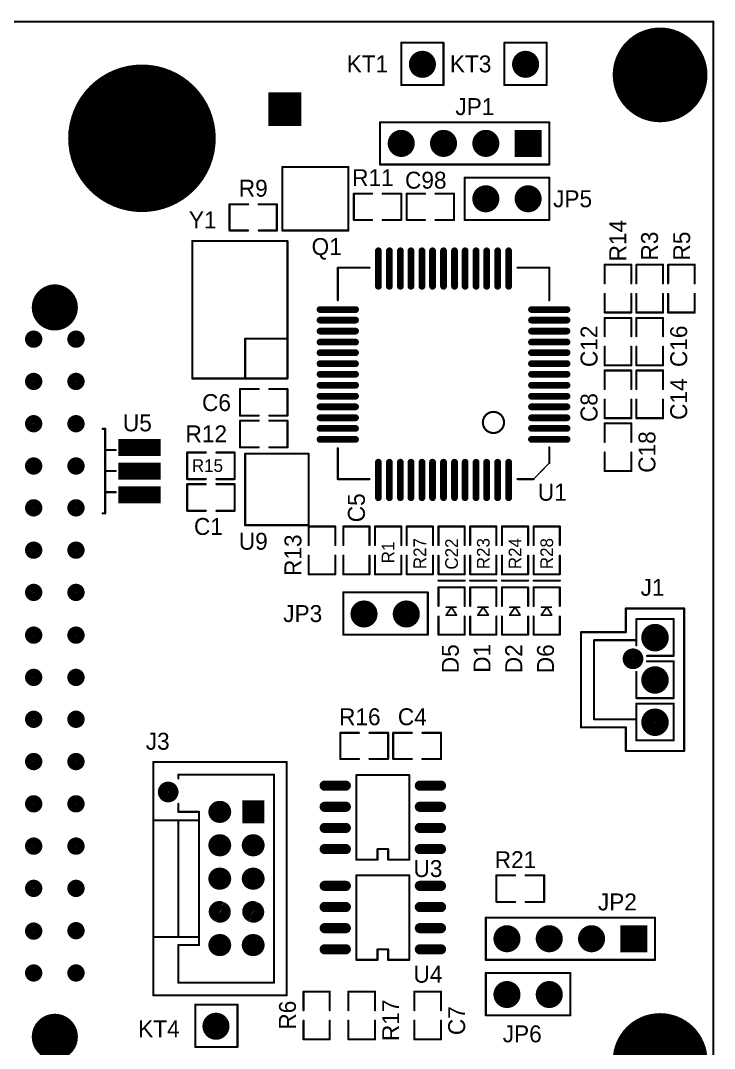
# Model space of a CAD drawing. Extents: x 3.3 to 12.8, y -4.6 to 5.5.
# Drawn here: x 11.125 to 12.765, y 3.085 to 5.516 of the extents above; entities that cross this region are included whole.
import ezdxf

# ---------------------------------------------------------------- set-up
doc = ezdxf.new("R2010")
doc.units = 0
doc.header["$MEASUREMENT"] = 0
for name, color, linetype in [('1', 5, 'CONTINUOUS'), ('12', 1, 'CONTINUOUS'), ('5', 7, 'CONTINUOUS')]:
    doc.layers.add(name, color=color, linetype=linetype)

msp = doc.modelspace()

# ---------------------------------------------------------------- linework, layer by layer
at = {"layer": '1', "const_width": 0.003}
for points in [[(12.024, 5.363), (12.024, 5.463, -1), (12.026, 5.463), (12.026, 5.363, -1), (12.024, 5.363)], [(12.125, 5.462), (12.025, 5.462, -1), (12.025, 5.464), (12.125, 5.464, -1), (12.125, 5.462)], [(12.124, 5.363), (12.124, 5.463, -1), (12.126, 5.463), (12.126, 5.363, -1), (12.124, 5.363)], [(12.268, 5.363), (12.268, 5.463, -1), (12.27, 5.463), (12.27, 5.363, -1), (12.268, 5.363)], [(12.369, 5.462), (12.269, 5.462, -1), (12.269, 5.464), (12.369, 5.464, -1), (12.369, 5.462)], [(12.368, 5.363), (12.368, 5.463, -1), (12.37, 5.463), (12.37, 5.363, -1), (12.368, 5.363)], [(12.125, 5.362), (12.025, 5.362, -1), (12.025, 5.364), (12.125, 5.364, -1), (12.125, 5.362)], [(12.369, 5.362), (12.269, 5.362, -1), (12.269, 5.364), (12.369, 5.364, -1), (12.369, 5.362)], [(11.976, 5.275), (11.976, 5.175, -1), (11.974, 5.175), (11.974, 5.275, -1), (11.976, 5.275)], [(12.375, 5.274), (11.975, 5.274, -1), (11.975, 5.276), (12.375, 5.276, -1), (12.375, 5.274)], [(12.376, 5.275), (12.376, 5.175, -1), (12.374, 5.175), (12.374, 5.275, -1), (12.376, 5.275)], [(11.744, 5.17), (11.9, 5.17, -1), (11.9, 5.168), (11.744, 5.168, -1), (11.744, 5.17)], [(11.743, 5.019), (11.743, 5.169, -1), (11.745, 5.169), (11.745, 5.019, -1), (11.743, 5.019)], [(11.899, 5.019), (11.899, 5.169, -1), (11.901, 5.169), (11.901, 5.019, -1), (11.899, 5.019)], [(12.375, 5.174), (11.975, 5.174, -1), (11.975, 5.176), (12.375, 5.176, -1), (12.375, 5.174)], [(12.174, 5.044), (12.174, 5.144, -1), (12.176, 5.144), (12.176, 5.044, -1), (12.174, 5.044)], [(12.175, 5.145), (12.375, 5.145, -1), (12.375, 5.143), (12.175, 5.143, -1), (12.175, 5.145)], [(12.376, 5.144), (12.376, 5.044, -1), (12.374, 5.044), (12.374, 5.144, -1), (12.376, 5.144)], [(11.912, 5.044), (11.912, 5.106, -1), (11.914, 5.106), (11.914, 5.044, -1), (11.912, 5.044)], [(11.956, 5.105), (11.913, 5.105, -1), (11.913, 5.107), (11.956, 5.107, -1), (11.956, 5.105)], [(12.025, 5.105), (11.981, 5.105, -1), (11.981, 5.107), (12.025, 5.107, -1), (12.025, 5.105)], [(12.026, 5.106), (12.026, 5.044, -1), (12.024, 5.044), (12.024, 5.106, -1), (12.026, 5.106)], [(12.037, 5.044), (12.037, 5.106, -1), (12.039, 5.106), (12.039, 5.044, -1), (12.037, 5.044)], [(12.038, 5.107), (12.081, 5.107, -1), (12.081, 5.105), (12.038, 5.105, -1), (12.038, 5.107)], [(12.15, 5.105), (12.106, 5.105, -1), (12.106, 5.107), (12.15, 5.107, -1), (12.15, 5.105)], [(12.149, 5.044), (12.149, 5.106, -1), (12.151, 5.106), (12.151, 5.044, -1), (12.149, 5.044)], [(11.618, 5.019), (11.618, 5.081, -1), (11.62, 5.081), (11.62, 5.019, -1), (11.618, 5.019)], [(11.663, 5.08), (11.619, 5.08, -1), (11.619, 5.082), (11.663, 5.082, -1), (11.663, 5.08)], [(11.731, 5.08), (11.688, 5.08, -1), (11.688, 5.082), (11.731, 5.082, -1), (11.731, 5.08)], [(11.732, 5.081), (11.732, 5.019, -1), (11.73, 5.019), (11.73, 5.081, -1), (11.732, 5.081)], [(11.956, 5.043), (11.913, 5.043, -1), (11.913, 5.045), (11.956, 5.045, -1), (11.956, 5.043)], [(12.025, 5.043), (11.981, 5.043, -1), (11.981, 5.045), (12.025, 5.045, -1), (12.025, 5.043)], [(12.038, 5.045), (12.081, 5.045, -1), (12.081, 5.043), (12.038, 5.043, -1), (12.038, 5.045)], [(12.15, 5.043), (12.106, 5.043, -1), (12.106, 5.045), (12.15, 5.045, -1), (12.15, 5.043)], [(12.375, 5.043), (12.175, 5.043, -1), (12.175, 5.045), (12.375, 5.045, -1), (12.375, 5.043)], [(11.663, 5.018), (11.619, 5.018, -1), (11.619, 5.02), (11.663, 5.02, -1), (11.663, 5.018)], [(11.731, 5.018), (11.688, 5.018, -1), (11.688, 5.02), (11.731, 5.02, -1), (11.731, 5.018)], [(11.744, 5.02), (11.9, 5.02, -1), (11.9, 5.018), (11.744, 5.018, -1), (11.744, 5.02)], [(11.531, 4.995), (11.756, 4.995, -1), (11.756, 4.993), (11.531, 4.993, -1), (11.531, 4.995)], [(11.53, 4.669), (11.53, 4.994, -1), (11.532, 4.994), (11.532, 4.669, -1), (11.53, 4.669)], [(11.755, 4.669), (11.755, 4.994, -1), (11.757, 4.994), (11.757, 4.669, -1), (11.755, 4.669)], [(12.507, 4.938), (12.507, 4.894, -1), (12.505, 4.894), (12.505, 4.938, -1), (12.507, 4.938)], [(12.506, 4.939), (12.569, 4.939, -1), (12.569, 4.937), (12.506, 4.937, -1), (12.506, 4.939)], [(12.57, 4.938), (12.57, 4.894, -1), (12.568, 4.894), (12.568, 4.938, -1), (12.57, 4.938)], [(12.582, 4.938), (12.582, 4.894, -1), (12.58, 4.894), (12.58, 4.938, -1), (12.582, 4.938)], [(12.581, 4.939), (12.644, 4.939, -1), (12.644, 4.937), (12.581, 4.937, -1), (12.581, 4.939)], [(12.645, 4.938), (12.645, 4.894, -1), (12.643, 4.894), (12.643, 4.938, -1), (12.645, 4.938)], [(12.657, 4.938), (12.657, 4.894, -1), (12.655, 4.894), (12.655, 4.938, -1), (12.657, 4.938)], [(12.656, 4.939), (12.719, 4.939, -1), (12.719, 4.937), (12.656, 4.937, -1), (12.656, 4.939)], [(12.72, 4.938), (12.72, 4.894, -1), (12.718, 4.894), (12.718, 4.938, -1), (12.72, 4.938)], [(11.95, 4.93), (11.875, 4.93, -1), (11.875, 4.932), (11.95, 4.932, -1), (11.95, 4.93)], [(11.874, 4.854), (11.874, 4.931, -1), (11.876, 4.931), (11.876, 4.854, -1), (11.874, 4.854)], [(12.3, 4.932), (12.375, 4.932, -1), (12.375, 4.93), (12.3, 4.93, -1), (12.3, 4.932)], [(12.374, 4.854), (12.374, 4.931, -1), (12.376, 4.931), (12.376, 4.854, -1), (12.374, 4.854)], [(12.507, 4.869), (12.507, 4.825, -1), (12.505, 4.825), (12.505, 4.869, -1), (12.507, 4.869)], [(12.57, 4.869), (12.57, 4.825, -1), (12.568, 4.825), (12.568, 4.869, -1), (12.57, 4.869)], [(12.582, 4.869), (12.582, 4.825, -1), (12.58, 4.825), (12.58, 4.869, -1), (12.582, 4.869)], [(12.645, 4.869), (12.645, 4.825, -1), (12.643, 4.825), (12.643, 4.869, -1), (12.645, 4.869)], [(12.657, 4.869), (12.657, 4.825, -1), (12.655, 4.825), (12.655, 4.869, -1), (12.657, 4.869)], [(12.72, 4.869), (12.72, 4.825, -1), (12.718, 4.825), (12.718, 4.869, -1), (12.72, 4.869)], [(12.569, 4.824), (12.506, 4.824, -1), (12.506, 4.826), (12.569, 4.826, -1), (12.569, 4.824)], [(12.505, 4.769), (12.505, 4.812, -1), (12.507, 4.812), (12.507, 4.769, -1), (12.505, 4.769)], [(12.506, 4.813), (12.569, 4.813, -1), (12.569, 4.811), (12.506, 4.811, -1), (12.506, 4.813)], [(12.568, 4.769), (12.568, 4.812, -1), (12.57, 4.812), (12.57, 4.769, -1), (12.568, 4.769)], [(12.644, 4.824), (12.581, 4.824, -1), (12.581, 4.826), (12.644, 4.826, -1), (12.644, 4.824)], [(12.58, 4.769), (12.58, 4.812, -1), (12.582, 4.812), (12.582, 4.769, -1), (12.58, 4.769)], [(12.581, 4.813), (12.644, 4.813, -1), (12.644, 4.811), (12.581, 4.811, -1), (12.581, 4.813)], [(12.643, 4.769), (12.643, 4.812, -1), (12.645, 4.812), (12.645, 4.769, -1), (12.643, 4.769)], [(12.719, 4.824), (12.656, 4.824, -1), (12.656, 4.826), (12.719, 4.826, -1), (12.719, 4.824)], [(11.656, 4.764), (11.756, 4.764, -1), (11.756, 4.762), (11.656, 4.762, -1), (11.656, 4.764)], [(11.657, 4.763), (11.657, 4.669, -1), (11.655, 4.669), (11.655, 4.763, -1), (11.657, 4.763)], [(12.505, 4.7), (12.505, 4.744, -1), (12.507, 4.744), (12.507, 4.7, -1), (12.505, 4.7)], [(12.568, 4.7), (12.568, 4.744, -1), (12.57, 4.744), (12.57, 4.7, -1), (12.568, 4.7)], [(12.58, 4.7), (12.58, 4.744, -1), (12.582, 4.744), (12.582, 4.7, -1), (12.58, 4.7)], [(12.643, 4.7), (12.643, 4.744, -1), (12.645, 4.744), (12.645, 4.7, -1), (12.643, 4.7)], [(12.569, 4.699), (12.506, 4.699, -1), (12.506, 4.701), (12.569, 4.701, -1), (12.569, 4.699)], [(12.644, 4.699), (12.581, 4.699, -1), (12.581, 4.701), (12.644, 4.701, -1), (12.644, 4.699)], [(11.531, 4.67), (11.756, 4.67, -1), (11.756, 4.668), (11.531, 4.668, -1), (11.531, 4.67)], [(12.507, 4.688), (12.507, 4.644, -1), (12.505, 4.644), (12.505, 4.688, -1), (12.507, 4.688)], [(12.506, 4.689), (12.569, 4.689, -1), (12.569, 4.687), (12.506, 4.687, -1), (12.506, 4.689)], [(12.57, 4.688), (12.57, 4.644, -1), (12.568, 4.644), (12.568, 4.688, -1), (12.57, 4.688)], [(12.582, 4.688), (12.582, 4.644, -1), (12.58, 4.644), (12.58, 4.688, -1), (12.582, 4.688)], [(12.581, 4.689), (12.644, 4.689, -1), (12.644, 4.687), (12.581, 4.687, -1), (12.581, 4.689)], [(12.645, 4.688), (12.645, 4.644, -1), (12.643, 4.644), (12.643, 4.688, -1), (12.645, 4.688)], [(11.643, 4.581), (11.643, 4.644, -1), (11.645, 4.644), (11.645, 4.581, -1), (11.643, 4.581)], [(11.688, 4.643), (11.644, 4.643, -1), (11.644, 4.645), (11.688, 4.645, -1), (11.688, 4.643)], [(11.756, 4.643), (11.713, 4.643, -1), (11.713, 4.645), (11.756, 4.645, -1), (11.756, 4.643)], [(11.757, 4.644), (11.757, 4.581, -1), (11.755, 4.581), (11.755, 4.644, -1), (11.757, 4.644)], [(12.507, 4.619), (12.507, 4.575, -1), (12.505, 4.575), (12.505, 4.619, -1), (12.507, 4.619)], [(12.57, 4.619), (12.57, 4.575, -1), (12.568, 4.575), (12.568, 4.619, -1), (12.57, 4.619)], [(12.582, 4.619), (12.582, 4.575, -1), (12.58, 4.575), (12.58, 4.619, -1), (12.582, 4.619)], [(12.645, 4.619), (12.645, 4.575, -1), (12.643, 4.575), (12.643, 4.619, -1), (12.645, 4.619)], [(11.688, 4.58), (11.644, 4.58, -1), (11.644, 4.582), (11.688, 4.582, -1), (11.688, 4.58)], [(11.644, 4.57), (11.688, 4.57, -1), (11.688, 4.568), (11.644, 4.568, -1), (11.644, 4.57)], [(11.643, 4.506), (11.643, 4.569, -1), (11.645, 4.569), (11.645, 4.506, -1), (11.643, 4.506)], [(11.756, 4.58), (11.713, 4.58, -1), (11.713, 4.582), (11.756, 4.582, -1), (11.756, 4.58)], [(11.713, 4.57), (11.756, 4.57, -1), (11.756, 4.568), (11.713, 4.568, -1), (11.713, 4.57)], [(11.757, 4.569), (11.757, 4.506, -1), (11.755, 4.506), (11.755, 4.569, -1), (11.757, 4.569)], [(12.243, 4.589, 0.414214), (12.219, 4.565, -1), (12.217, 4.565, -0.414214), (12.243, 4.591, -1), (12.243, 4.589)], [(12.267, 4.565, 0.414214), (12.243, 4.589, -1), (12.243, 4.591, -0.414214), (12.269, 4.565, -1), (12.267, 4.565)], [(12.569, 4.574), (12.506, 4.574, -1), (12.506, 4.576), (12.569, 4.576, -1), (12.569, 4.574)], [(12.644, 4.574), (12.581, 4.574, -1), (12.581, 4.576), (12.644, 4.576, -1), (12.644, 4.574)], [(11.325, 4.549), (11.319, 4.549, -1), (11.319, 4.551), (11.325, 4.551, -1), (11.325, 4.549)], [(11.326, 4.55), (11.326, 4.35, -1), (11.324, 4.35), (11.324, 4.55, -1), (11.326, 4.55)], [(12.219, 4.565, 0.414214), (12.243, 4.541, -1), (12.243, 4.539, -0.414214), (12.217, 4.565, -1), (12.219, 4.565)], [(12.243, 4.541, 0.414214), (12.267, 4.565, -1), (12.269, 4.565, -0.414214), (12.243, 4.539, -1), (12.243, 4.541)], [(12.507, 4.563), (12.507, 4.519, -1), (12.505, 4.519), (12.505, 4.563, -1), (12.507, 4.563)], [(12.506, 4.564), (12.569, 4.564, -1), (12.569, 4.562), (12.506, 4.562, -1), (12.506, 4.564)], [(12.57, 4.563), (12.57, 4.519, -1), (12.568, 4.519), (12.568, 4.563, -1), (12.57, 4.563)], [(11.35, 4.499), (11.325, 4.499, -1), (11.325, 4.501), (11.35, 4.501, -1), (11.35, 4.499)], [(11.644, 4.507), (11.688, 4.507, -1), (11.688, 4.505), (11.644, 4.505, -1), (11.644, 4.507)], [(11.713, 4.507), (11.756, 4.507, -1), (11.756, 4.505), (11.713, 4.505, -1), (11.713, 4.507)], [(11.876, 4.504), (11.876, 4.431, -1), (11.874, 4.431), (11.874, 4.504, -1), (11.876, 4.504)], [(12.376, 4.506), (12.376, 4.469, -1), (12.374, 4.469), (12.374, 4.506, -1), (12.376, 4.506)], [(11.518, 4.431), (11.518, 4.494, -1), (11.52, 4.494), (11.52, 4.431, -1), (11.518, 4.431)], [(11.563, 4.493), (11.519, 4.493, -1), (11.519, 4.495), (11.563, 4.495, -1), (11.563, 4.493)], [(11.631, 4.493), (11.588, 4.493, -1), (11.588, 4.495), (11.631, 4.495, -1), (11.631, 4.493)], [(11.632, 4.494), (11.632, 4.431, -1), (11.63, 4.431), (11.63, 4.494, -1), (11.632, 4.494)], [(11.656, 4.492), (11.806, 4.492, -1), (11.806, 4.49), (11.656, 4.49, -1), (11.656, 4.492)], [(11.657, 4.491), (11.657, 4.322, -1), (11.655, 4.322), (11.655, 4.491, -1), (11.657, 4.491)], [(11.807, 4.491), (11.807, 4.322, -1), (11.805, 4.322), (11.805, 4.491, -1), (11.807, 4.491)], [(12.507, 4.494), (12.507, 4.45, -1), (12.505, 4.45), (12.505, 4.494, -1), (12.507, 4.494)], [(12.57, 4.494), (12.57, 4.45, -1), (12.568, 4.45), (12.568, 4.494, -1), (12.57, 4.494)], [(11.35, 4.449), (11.325, 4.449, -1), (11.325, 4.451), (11.35, 4.451, -1), (11.35, 4.449)], [(12.375, 4.469), (12.338, 4.431, -1), (12.338, 4.431), (12.375, 4.469, -1), (12.375, 4.469)], [(12.569, 4.449), (12.506, 4.449, -1), (12.506, 4.451), (12.569, 4.451, -1), (12.569, 4.449)], [(11.563, 4.43), (11.519, 4.43, -1), (11.519, 4.432), (11.563, 4.432, -1), (11.563, 4.43)], [(11.631, 4.43), (11.588, 4.43, -1), (11.588, 4.432), (11.631, 4.432, -1), (11.631, 4.43)], [(11.95, 4.43), (11.875, 4.43, -1), (11.875, 4.432), (11.95, 4.432, -1), (11.95, 4.43)], [(12.3, 4.432), (12.338, 4.432, -1), (12.338, 4.43), (12.3, 4.43, -1), (12.3, 4.432)], [(11.35, 4.399), (11.325, 4.399, -1), (11.325, 4.401), (11.35, 4.401, -1), (11.35, 4.399)], [(11.519, 4.42), (11.563, 4.42, -1), (11.563, 4.418), (11.519, 4.418, -1), (11.519, 4.42)], [(11.518, 4.356), (11.518, 4.419, -1), (11.52, 4.419), (11.52, 4.356, -1), (11.518, 4.356)], [(11.588, 4.42), (11.631, 4.42, -1), (11.631, 4.418), (11.588, 4.418, -1), (11.588, 4.42)], [(11.632, 4.419), (11.632, 4.356, -1), (11.63, 4.356), (11.63, 4.419, -1), (11.632, 4.419)], [(11.325, 4.349), (11.319, 4.349, -1), (11.319, 4.351), (11.325, 4.351, -1), (11.325, 4.349)], [(11.519, 4.357), (11.563, 4.357, -1), (11.563, 4.355), (11.519, 4.355, -1), (11.519, 4.357)], [(11.588, 4.357), (11.631, 4.357, -1), (11.631, 4.355), (11.588, 4.355, -1), (11.588, 4.357)], [(11.656, 4.323), (11.806, 4.323, -1), (11.806, 4.321), (11.656, 4.321, -1), (11.656, 4.323)], [(11.805, 4.275), (11.805, 4.319, -1), (11.807, 4.319), (11.807, 4.275, -1), (11.805, 4.275)], [(11.806, 4.32), (11.869, 4.32, -1), (11.869, 4.318), (11.806, 4.318, -1), (11.806, 4.32)], [(11.868, 4.275), (11.868, 4.319, -1), (11.87, 4.319), (11.87, 4.275, -1), (11.868, 4.275)], [(11.887, 4.275), (11.887, 4.319, -1), (11.889, 4.319), (11.889, 4.275, -1), (11.887, 4.275)], [(11.888, 4.32), (11.95, 4.32, -1), (11.95, 4.318), (11.888, 4.318, -1), (11.888, 4.32)], [(11.949, 4.275), (11.949, 4.319, -1), (11.951, 4.319), (11.951, 4.275, -1), (11.949, 4.275)], [(11.964, 4.319), (11.964, 4.275, -1), (11.962, 4.275), (11.962, 4.319, -1), (11.964, 4.319)], [(11.963, 4.32), (12.025, 4.32, -1), (12.025, 4.318), (11.963, 4.318, -1), (11.963, 4.32)], [(12.026, 4.319), (12.026, 4.275, -1), (12.024, 4.275), (12.024, 4.319, -1), (12.026, 4.319)], [(12.039, 4.319), (12.039, 4.275, -1), (12.037, 4.275), (12.037, 4.319, -1), (12.039, 4.319)], [(12.038, 4.32), (12.1, 4.32, -1), (12.1, 4.318), (12.038, 4.318, -1), (12.038, 4.32)], [(12.101, 4.319), (12.101, 4.275, -1), (12.099, 4.275), (12.099, 4.319, -1), (12.101, 4.319)], [(12.112, 4.275), (12.112, 4.319, -1), (12.114, 4.319), (12.114, 4.275, -1), (12.112, 4.275)], [(12.113, 4.32), (12.175, 4.32, -1), (12.175, 4.318), (12.113, 4.318, -1), (12.113, 4.32)], [(12.174, 4.275), (12.174, 4.319, -1), (12.176, 4.319), (12.176, 4.275, -1), (12.174, 4.275)], [(12.189, 4.319), (12.189, 4.275, -1), (12.187, 4.275), (12.187, 4.319, -1), (12.189, 4.319)], [(12.188, 4.32), (12.25, 4.32, -1), (12.25, 4.318), (12.188, 4.318, -1), (12.188, 4.32)], [(12.251, 4.319), (12.251, 4.275, -1), (12.249, 4.275), (12.249, 4.319, -1), (12.251, 4.319)], [(12.264, 4.319), (12.264, 4.275, -1), (12.262, 4.275), (12.262, 4.319, -1), (12.264, 4.319)], [(12.263, 4.32), (12.325, 4.32, -1), (12.325, 4.318), (12.263, 4.318, -1), (12.263, 4.32)], [(12.326, 4.319), (12.326, 4.275, -1), (12.324, 4.275), (12.324, 4.319, -1), (12.326, 4.319)], [(12.339, 4.319), (12.339, 4.275, -1), (12.337, 4.275), (12.337, 4.319, -1), (12.339, 4.319)], [(12.338, 4.32), (12.4, 4.32, -1), (12.4, 4.318), (12.338, 4.318, -1), (12.338, 4.32)], [(12.401, 4.319), (12.401, 4.275, -1), (12.399, 4.275), (12.399, 4.319, -1), (12.401, 4.319)], [(11.805, 4.206), (11.805, 4.25, -1), (11.807, 4.25), (11.807, 4.206, -1), (11.805, 4.206)], [(11.868, 4.206), (11.868, 4.25, -1), (11.87, 4.25), (11.87, 4.206, -1), (11.868, 4.206)], [(11.887, 4.206), (11.887, 4.25, -1), (11.889, 4.25), (11.889, 4.206, -1), (11.887, 4.206)], [(11.949, 4.206), (11.949, 4.25, -1), (11.951, 4.25), (11.951, 4.206, -1), (11.949, 4.206)], [(11.964, 4.25), (11.964, 4.206, -1), (11.962, 4.206), (11.962, 4.25, -1), (11.964, 4.25)], [(12.026, 4.25), (12.026, 4.206, -1), (12.024, 4.206), (12.024, 4.25, -1), (12.026, 4.25)], [(12.039, 4.25), (12.039, 4.206, -1), (12.037, 4.206), (12.037, 4.25, -1), (12.039, 4.25)], [(12.101, 4.25), (12.101, 4.206, -1), (12.099, 4.206), (12.099, 4.25, -1), (12.101, 4.25)], [(12.112, 4.206), (12.112, 4.25, -1), (12.114, 4.25), (12.114, 4.206, -1), (12.112, 4.206)], [(12.174, 4.206), (12.174, 4.25, -1), (12.176, 4.25), (12.176, 4.206, -1), (12.174, 4.206)], [(12.189, 4.25), (12.189, 4.206, -1), (12.187, 4.206), (12.187, 4.25, -1), (12.189, 4.25)], [(12.251, 4.25), (12.251, 4.206, -1), (12.249, 4.206), (12.249, 4.25, -1), (12.251, 4.25)], [(12.264, 4.25), (12.264, 4.206, -1), (12.262, 4.206), (12.262, 4.25, -1), (12.264, 4.25)], [(12.326, 4.25), (12.326, 4.206, -1), (12.324, 4.206), (12.324, 4.25, -1), (12.326, 4.25)], [(12.339, 4.25), (12.339, 4.206, -1), (12.337, 4.206), (12.337, 4.25, -1), (12.339, 4.25)], [(12.401, 4.25), (12.401, 4.206, -1), (12.399, 4.206), (12.399, 4.25, -1), (12.401, 4.25)], [(11.869, 4.205), (11.806, 4.205, -1), (11.806, 4.207), (11.869, 4.207, -1), (11.869, 4.205)], [(11.95, 4.205), (11.888, 4.205, -1), (11.888, 4.207), (11.95, 4.207, -1), (11.95, 4.205)], [(12.025, 4.205), (11.963, 4.205, -1), (11.963, 4.207), (12.025, 4.207, -1), (12.025, 4.205)], [(12.1, 4.205), (12.038, 4.205, -1), (12.038, 4.207), (12.1, 4.207, -1), (12.1, 4.205)], [(12.175, 4.205), (12.113, 4.205, -1), (12.113, 4.207), (12.175, 4.207, -1), (12.175, 4.205)], [(12.25, 4.205), (12.188, 4.205, -1), (12.188, 4.207), (12.25, 4.207, -1), (12.25, 4.205)], [(12.325, 4.205), (12.263, 4.205, -1), (12.263, 4.207), (12.325, 4.207, -1), (12.325, 4.205)], [(12.4, 4.205), (12.338, 4.205, -1), (12.338, 4.207), (12.4, 4.207, -1), (12.4, 4.205)], [(12.113, 4.192), (12.175, 4.192, -1), (12.175, 4.19), (12.113, 4.19, -1), (12.113, 4.192)], [(12.188, 4.192), (12.25, 4.192, -1), (12.25, 4.19), (12.188, 4.19, -1), (12.188, 4.192)], [(12.263, 4.192), (12.325, 4.192, -1), (12.325, 4.19), (12.263, 4.19, -1), (12.263, 4.192)], [(12.338, 4.192), (12.4, 4.192, -1), (12.4, 4.19), (12.338, 4.19, -1), (12.338, 4.192)], [(11.887, 4.063), (11.887, 4.163, -1), (11.889, 4.163), (11.889, 4.063, -1), (11.887, 4.063)], [(11.888, 4.164), (12.088, 4.164, -1), (12.088, 4.162), (11.888, 4.162, -1), (11.888, 4.164)], [(12.089, 4.163), (12.089, 4.063, -1), (12.087, 4.063), (12.087, 4.163, -1), (12.089, 4.163)], [(12.113, 4.176), (12.175, 4.176, -1), (12.175, 4.174), (12.113, 4.174, -1), (12.113, 4.176)], [(12.114, 4.175), (12.114, 4.131, -1), (12.112, 4.131), (12.112, 4.175, -1), (12.114, 4.175)], [(12.176, 4.175), (12.176, 4.131, -1), (12.174, 4.131), (12.174, 4.175, -1), (12.176, 4.175)], [(12.188, 4.176), (12.25, 4.176, -1), (12.25, 4.174), (12.188, 4.174, -1), (12.188, 4.176)], [(12.189, 4.175), (12.189, 4.131, -1), (12.187, 4.131), (12.187, 4.175, -1), (12.189, 4.175)], [(12.251, 4.175), (12.251, 4.131, -1), (12.249, 4.131), (12.249, 4.175, -1), (12.251, 4.175)], [(12.263, 4.176), (12.325, 4.176, -1), (12.325, 4.174), (12.263, 4.174, -1), (12.263, 4.176)], [(12.264, 4.175), (12.264, 4.131, -1), (12.262, 4.131), (12.262, 4.175, -1), (12.264, 4.175)], [(12.326, 4.175), (12.326, 4.131, -1), (12.324, 4.131), (12.324, 4.175, -1), (12.326, 4.175)], [(12.338, 4.176), (12.4, 4.176, -1), (12.4, 4.174), (12.338, 4.174, -1), (12.338, 4.176)], [(12.339, 4.175), (12.339, 4.131, -1), (12.337, 4.131), (12.337, 4.175, -1), (12.339, 4.175)], [(12.401, 4.175), (12.401, 4.131, -1), (12.399, 4.131), (12.399, 4.175, -1), (12.401, 4.175)], [(12.114, 4.106), (12.114, 4.063, -1), (12.112, 4.063), (12.112, 4.106, -1), (12.114, 4.106)], [(12.176, 4.106), (12.176, 4.063, -1), (12.174, 4.063), (12.174, 4.106, -1), (12.176, 4.106)], [(12.189, 4.106), (12.189, 4.063, -1), (12.187, 4.063), (12.187, 4.106, -1), (12.189, 4.106)], [(12.251, 4.106), (12.251, 4.063, -1), (12.249, 4.063), (12.249, 4.106, -1), (12.251, 4.106)], [(12.264, 4.106), (12.264, 4.063, -1), (12.262, 4.063), (12.262, 4.106, -1), (12.264, 4.106)], [(12.326, 4.106), (12.326, 4.063, -1), (12.324, 4.063), (12.324, 4.106, -1), (12.326, 4.106)], [(12.339, 4.106), (12.339, 4.063, -1), (12.337, 4.063), (12.337, 4.106, -1), (12.339, 4.106)], [(12.401, 4.106), (12.401, 4.063, -1), (12.399, 4.063), (12.399, 4.106, -1), (12.401, 4.106)], [(12.555, 4.069), (12.555, 4.125, -1), (12.557, 4.125), (12.557, 4.069, -1), (12.555, 4.069)], [(12.694, 4.124), (12.556, 4.124, -1), (12.556, 4.126), (12.694, 4.126, -1), (12.694, 4.124)], [(12.695, 4.125), (12.695, 3.788, -1), (12.693, 3.788), (12.693, 4.125, -1), (12.695, 4.125)], [(12.669, 4.099), (12.581, 4.099, -1), (12.581, 4.101), (12.669, 4.101, -1), (12.669, 4.099)], [(12.58, 4.038), (12.58, 4.1, -1), (12.582, 4.1), (12.582, 4.038, -1), (12.58, 4.038)], [(12.67, 4.1), (12.67, 4.013, -1), (12.668, 4.013), (12.668, 4.1, -1), (12.67, 4.1)], [(12.088, 4.062), (11.888, 4.062, -1), (11.888, 4.064), (12.088, 4.064, -1), (12.088, 4.062)], [(12.113, 4.064), (12.175, 4.064, -1), (12.175, 4.062), (12.113, 4.062, -1), (12.113, 4.064)], [(12.188, 4.064), (12.25, 4.064, -1), (12.25, 4.062), (12.188, 4.062, -1), (12.188, 4.064)], [(12.263, 4.064), (12.325, 4.064, -1), (12.325, 4.062), (12.263, 4.062, -1), (12.263, 4.064)], [(12.338, 4.064), (12.4, 4.064, -1), (12.4, 4.062), (12.338, 4.062, -1), (12.338, 4.064)], [(12.449, 3.844), (12.449, 4.069, -1), (12.451, 4.069), (12.451, 3.844, -1), (12.449, 3.844)], [(12.45, 4.07), (12.556, 4.07, -1), (12.556, 4.068), (12.45, 4.068, -1), (12.45, 4.07)], [(12.48, 3.863), (12.48, 4.05, -1), (12.482, 4.05), (12.482, 3.863, -1), (12.48, 3.863)], [(12.581, 4.049), (12.481, 4.049, -1), (12.481, 4.051), (12.581, 4.051, -1), (12.581, 4.049)], [(12.606, 4.014), (12.669, 4.014, -1), (12.669, 4.012), (12.606, 4.012, -1), (12.606, 4.014)], [(12.606, 4.001), (12.669, 4.001, -1), (12.669, 3.999), (12.606, 3.999, -1), (12.606, 4.001)], [(12.668, 3.913), (12.668, 4, -1), (12.67, 4), (12.67, 3.913, -1), (12.668, 3.913)], [(12.582, 3.975), (12.582, 3.913, -1), (12.58, 3.913), (12.58, 3.975, -1), (12.582, 3.975)], [(12.669, 3.912), (12.581, 3.912, -1), (12.581, 3.914), (12.669, 3.914, -1), (12.669, 3.912)], [(12.669, 3.899), (12.581, 3.899, -1), (12.581, 3.901), (12.669, 3.901, -1), (12.669, 3.899)], [(12.58, 3.863), (12.58, 3.9, -1), (12.582, 3.9), (12.582, 3.863, -1), (12.58, 3.863)], [(12.668, 3.813), (12.668, 3.9, -1), (12.67, 3.9), (12.67, 3.813, -1), (12.668, 3.813)], [(12.581, 3.862), (12.481, 3.862, -1), (12.481, 3.864), (12.581, 3.864, -1), (12.581, 3.862)], [(12.58, 3.813), (12.58, 3.863, -1), (12.582, 3.863), (12.582, 3.813, -1), (12.58, 3.813)], [(12.556, 3.843), (12.45, 3.843, -1), (12.45, 3.845), (12.556, 3.845, -1), (12.556, 3.843)], [(12.555, 3.788), (12.555, 3.844, -1), (12.557, 3.844), (12.557, 3.788, -1), (12.555, 3.788)], [(11.881, 3.832), (11.925, 3.832, -1), (11.925, 3.83), (11.881, 3.83, -1), (11.881, 3.832)], [(11.88, 3.769), (11.88, 3.831, -1), (11.882, 3.831), (11.882, 3.769, -1), (11.88, 3.769)], [(11.95, 3.832), (11.994, 3.832, -1), (11.994, 3.83), (11.95, 3.83, -1), (11.95, 3.832)], [(11.995, 3.831), (11.995, 3.769, -1), (11.993, 3.769), (11.993, 3.831, -1), (11.995, 3.831)], [(12.005, 3.769), (12.005, 3.831, -1), (12.007, 3.831), (12.007, 3.769, -1), (12.005, 3.769)], [(12.05, 3.83), (12.006, 3.83, -1), (12.006, 3.832), (12.05, 3.832, -1), (12.05, 3.83)], [(12.119, 3.83), (12.075, 3.83, -1), (12.075, 3.832), (12.119, 3.832, -1), (12.119, 3.83)], [(12.12, 3.831), (12.12, 3.769, -1), (12.118, 3.769), (12.118, 3.831, -1), (12.12, 3.831)], [(12.669, 3.812), (12.581, 3.812, -1), (12.581, 3.814), (12.669, 3.814, -1), (12.669, 3.812)], [(11.881, 3.77), (11.925, 3.77, -1), (11.925, 3.768), (11.881, 3.768, -1), (11.881, 3.77)], [(11.95, 3.77), (11.994, 3.77, -1), (11.994, 3.768), (11.95, 3.768, -1), (11.95, 3.77)], [(12.05, 3.768), (12.006, 3.768, -1), (12.006, 3.77), (12.05, 3.77, -1), (12.05, 3.768)], [(12.119, 3.768), (12.075, 3.768, -1), (12.075, 3.77), (12.119, 3.77, -1), (12.119, 3.768)], [(12.694, 3.787), (12.556, 3.787, -1), (12.556, 3.789), (12.694, 3.789, -1), (12.694, 3.787)], [(11.438, 3.21), (11.438, 3.762, -1), (11.44, 3.762), (11.44, 3.21, -1), (11.438, 3.21)], [(11.754, 3.761), (11.439, 3.761, -1), (11.439, 3.763), (11.754, 3.763, -1), (11.754, 3.761)], [(11.753, 3.21), (11.753, 3.762, -1), (11.755, 3.762), (11.755, 3.21, -1), (11.753, 3.21)], [(11.724, 3.731), (11.498, 3.731, -1), (11.498, 3.733), (11.724, 3.733, -1), (11.724, 3.731)], [(11.499, 3.732), (11.499, 3.723, -1), (11.497, 3.723), (11.497, 3.732, -1), (11.499, 3.732)], [(11.725, 3.732), (11.725, 3.24, -1), (11.723, 3.24), (11.723, 3.732, -1), (11.725, 3.732)], [(12.044, 3.73), (11.919, 3.73, -1), (11.919, 3.732), (12.044, 3.732, -1), (12.044, 3.73)], [(11.92, 3.731), (11.92, 3.531, -1), (11.918, 3.531), (11.918, 3.731, -1), (11.92, 3.731)], [(12.043, 3.531), (12.043, 3.731, -1), (12.045, 3.731), (12.045, 3.531, -1), (12.043, 3.531)], [(11.44, 3.663), (11.44, 3.309, -1), (11.438, 3.309), (11.438, 3.663, -1), (11.44, 3.663)], [(11.499, 3.663), (11.499, 3.644, -1), (11.497, 3.644), (11.497, 3.663, -1), (11.499, 3.663)], [(11.547, 3.643), (11.498, 3.643, -1), (11.498, 3.645), (11.547, 3.645, -1), (11.547, 3.643)], [(11.546, 3.329), (11.546, 3.644, -1), (11.548, 3.644), (11.548, 3.329, -1), (11.546, 3.329)], [(11.547, 3.623), (11.439, 3.623, -1), (11.439, 3.625), (11.547, 3.625, -1), (11.547, 3.623)], [(11.497, 3.348), (11.497, 3.624, -1), (11.499, 3.624), (11.499, 3.348, -1), (11.497, 3.348)], [(11.968, 3.531), (11.968, 3.556, -1), (11.97, 3.556), (11.97, 3.531, -1), (11.968, 3.531)], [(11.969, 3.557), (11.994, 3.557, -1), (11.994, 3.555), (11.969, 3.555, -1), (11.969, 3.557)], [(11.995, 3.556), (11.995, 3.531, -1), (11.993, 3.531), (11.993, 3.556, -1), (11.995, 3.556)], [(11.919, 3.532), (11.969, 3.532, -1), (11.969, 3.53), (11.919, 3.53, -1), (11.919, 3.532)], [(11.994, 3.532), (12.044, 3.532, -1), (12.044, 3.53), (11.994, 3.53, -1), (11.994, 3.532)], [(12.044, 3.493), (11.919, 3.493, -1), (11.919, 3.495), (12.044, 3.495, -1), (12.044, 3.493)], [(11.92, 3.494), (11.92, 3.294, -1), (11.918, 3.294), (11.918, 3.494, -1), (11.92, 3.494)], [(12.043, 3.294), (12.043, 3.494, -1), (12.045, 3.494), (12.045, 3.294, -1), (12.043, 3.294)], [(12.25, 3.495), (12.294, 3.495, -1), (12.294, 3.493), (12.25, 3.493, -1), (12.25, 3.495)], [(12.249, 3.431), (12.249, 3.494, -1), (12.251, 3.494), (12.251, 3.431, -1), (12.249, 3.431)], [(12.319, 3.495), (12.363, 3.495, -1), (12.363, 3.493), (12.319, 3.493, -1), (12.319, 3.495)], [(12.364, 3.494), (12.364, 3.431, -1), (12.362, 3.431), (12.362, 3.494, -1), (12.364, 3.494)], [(12.25, 3.432), (12.294, 3.432, -1), (12.294, 3.43), (12.25, 3.43, -1), (12.25, 3.432)], [(12.319, 3.432), (12.363, 3.432, -1), (12.363, 3.43), (12.319, 3.43, -1), (12.319, 3.432)], [(12.226, 3.394), (12.226, 3.294, -1), (12.224, 3.294), (12.224, 3.394, -1), (12.226, 3.394)], [(12.625, 3.393), (12.225, 3.393, -1), (12.225, 3.395), (12.625, 3.395, -1), (12.625, 3.393)], [(12.626, 3.394), (12.626, 3.294, -1), (12.624, 3.294), (12.624, 3.394, -1), (12.626, 3.394)], [(11.547, 3.347), (11.439, 3.347, -1), (11.439, 3.349), (11.547, 3.349, -1), (11.547, 3.347)], [(11.497, 3.24), (11.497, 3.329, -1), (11.499, 3.329), (11.499, 3.24, -1), (11.497, 3.24)], [(11.547, 3.328), (11.498, 3.328, -1), (11.498, 3.33), (11.547, 3.33, -1), (11.547, 3.328)], [(11.968, 3.294), (11.968, 3.319, -1), (11.97, 3.319), (11.97, 3.294, -1), (11.968, 3.294)], [(11.969, 3.32), (11.994, 3.32, -1), (11.994, 3.318), (11.969, 3.318, -1), (11.969, 3.32)], [(11.995, 3.319), (11.995, 3.294, -1), (11.993, 3.294), (11.993, 3.319, -1), (11.995, 3.319)], [(11.919, 3.295), (11.969, 3.295, -1), (11.969, 3.293), (11.919, 3.293, -1), (11.919, 3.295)], [(11.994, 3.295), (12.044, 3.295, -1), (12.044, 3.293), (11.994, 3.293, -1), (11.994, 3.295)], [(12.625, 3.293), (12.225, 3.293, -1), (12.225, 3.295), (12.625, 3.295, -1), (12.625, 3.293)], [(12.224, 3.163), (12.224, 3.263, -1), (12.226, 3.263), (12.226, 3.163, -1), (12.224, 3.163)], [(12.225, 3.264), (12.425, 3.264, -1), (12.425, 3.262), (12.225, 3.262, -1), (12.225, 3.264)], [(12.426, 3.263), (12.426, 3.163, -1), (12.424, 3.163), (12.424, 3.263, -1), (12.426, 3.263)], [(11.724, 3.239), (11.498, 3.239, -1), (11.498, 3.241), (11.724, 3.241, -1), (11.724, 3.239)], [(11.754, 3.209), (11.439, 3.209, -1), (11.439, 3.211), (11.754, 3.211, -1), (11.754, 3.209)], [(11.795, 3.219), (11.795, 3.175, -1), (11.793, 3.175), (11.793, 3.219, -1), (11.795, 3.219)], [(11.794, 3.22), (11.856, 3.22, -1), (11.856, 3.218), (11.794, 3.218, -1), (11.794, 3.22)], [(11.857, 3.219), (11.857, 3.175, -1), (11.855, 3.175), (11.855, 3.219, -1), (11.857, 3.219)], [(11.901, 3.219), (11.901, 3.175, -1), (11.899, 3.175), (11.899, 3.219, -1), (11.901, 3.219)], [(11.9, 3.22), (11.963, 3.22, -1), (11.963, 3.218), (11.9, 3.218, -1), (11.9, 3.22)], [(11.964, 3.219), (11.964, 3.175, -1), (11.962, 3.175), (11.962, 3.219, -1), (11.964, 3.219)], [(12.055, 3.175), (12.055, 3.219, -1), (12.057, 3.219), (12.057, 3.175, -1), (12.055, 3.175)], [(12.056, 3.22), (12.119, 3.22, -1), (12.119, 3.218), (12.056, 3.218, -1), (12.056, 3.22)], [(12.118, 3.175), (12.118, 3.219, -1), (12.12, 3.219), (12.12, 3.175, -1), (12.118, 3.175)], [(11.537, 3.088), (11.537, 3.188, -1), (11.539, 3.188), (11.539, 3.088, -1), (11.537, 3.088)], [(11.638, 3.187), (11.538, 3.187, -1), (11.538, 3.189), (11.638, 3.189, -1), (11.638, 3.187)], [(11.637, 3.088), (11.637, 3.188, -1), (11.639, 3.188), (11.639, 3.088, -1), (11.637, 3.088)], [(12.425, 3.162), (12.225, 3.162, -1), (12.225, 3.164), (12.425, 3.164, -1), (12.425, 3.162)], [(11.795, 3.15), (11.795, 3.106, -1), (11.793, 3.106), (11.793, 3.15, -1), (11.795, 3.15)], [(11.857, 3.15), (11.857, 3.106, -1), (11.855, 3.106), (11.855, 3.15, -1), (11.857, 3.15)], [(11.901, 3.15), (11.901, 3.106, -1), (11.899, 3.106), (11.899, 3.15, -1), (11.901, 3.15)], [(11.964, 3.15), (11.964, 3.106, -1), (11.962, 3.106), (11.962, 3.15, -1), (11.964, 3.15)], [(12.055, 3.106), (12.055, 3.15, -1), (12.057, 3.15), (12.057, 3.106, -1), (12.055, 3.106)], [(12.118, 3.106), (12.118, 3.15, -1), (12.12, 3.15), (12.12, 3.106, -1), (12.118, 3.106)], [(11.638, 3.087), (11.538, 3.087, -1), (11.538, 3.089), (11.638, 3.089, -1), (11.638, 3.087)], [(11.856, 3.105), (11.794, 3.105, -1), (11.794, 3.107), (11.856, 3.107, -1), (11.856, 3.105)], [(11.963, 3.105), (11.9, 3.105, -1), (11.9, 3.107), (11.963, 3.107, -1), (11.963, 3.105)], [(12.119, 3.105), (12.056, 3.105, -1), (12.056, 3.107), (12.119, 3.107, -1), (12.119, 3.105)]]:
    msp.add_lwpolyline(points, format="xyb", dxfattribs=at)
at = {"layer": '12'}
for points in [[(12.156, 4.128), (12.131, 4.128, -1), (12.131, 4.128), (12.156, 4.128, -1), (12.156, 4.128)], [(12.144, 4.128), (12.131, 4.109, -1), (12.131, 4.109), (12.144, 4.128, -1), (12.144, 4.128)], [(12.131, 4.109), (12.156, 4.109, -1), (12.156, 4.109), (12.131, 4.109, -1), (12.131, 4.109)], [(12.144, 4.128), (12.156, 4.109, -1), (12.156, 4.109), (12.144, 4.128, -1), (12.144, 4.128)], [(12.231, 4.128), (12.206, 4.128, -1), (12.206, 4.128), (12.231, 4.128, -1), (12.231, 4.128)], [(12.219, 4.128), (12.206, 4.109, -1), (12.206, 4.109), (12.219, 4.128, -1), (12.219, 4.128)], [(12.206, 4.109), (12.231, 4.109, -1), (12.231, 4.109), (12.206, 4.109, -1), (12.206, 4.109)], [(12.219, 4.128), (12.231, 4.109, -1), (12.231, 4.109), (12.219, 4.128, -1), (12.219, 4.128)], [(12.306, 4.128), (12.281, 4.128, -1), (12.281, 4.128), (12.306, 4.128, -1), (12.306, 4.128)], [(12.294, 4.128), (12.281, 4.109, -1), (12.281, 4.109), (12.294, 4.128, -1), (12.294, 4.128)], [(12.281, 4.109), (12.306, 4.109, -1), (12.306, 4.109), (12.281, 4.109, -1), (12.281, 4.109)], [(12.294, 4.128), (12.306, 4.109, -1), (12.306, 4.109), (12.294, 4.128, -1), (12.294, 4.128)], [(12.381, 4.128), (12.356, 4.128, -1), (12.356, 4.128), (12.381, 4.128, -1), (12.381, 4.128)], [(12.369, 4.128), (12.356, 4.109, -1), (12.356, 4.109), (12.369, 4.128, -1), (12.369, 4.128)], [(12.356, 4.109), (12.381, 4.109, -1), (12.381, 4.109), (12.356, 4.109, -1), (12.356, 4.109)], [(12.369, 4.128), (12.381, 4.109, -1), (12.381, 4.109), (12.369, 4.128, -1), (12.369, 4.128)]]:
    msp.add_lwpolyline(points, format="xyb", dxfattribs=at)
at = {"layer": '5'}
for points, const_width in [([(12.763, 5.512), (3.325, 5.512, -1), (3.325, 5.514), (12.763, 5.514, -1), (12.763, 5.512)], 0.003), ([(12.637, 5.443), (12.637, 5.443, -1), (12.637, 5.331), (12.637, 5.331, -1), (12.637, 5.443)], 0.112), ([(12.764, 5.513), (12.764, 0.6, -1), (12.762, 0.6), (12.762, 5.513, -1), (12.764, 5.513)], 0.003), ([(12.075, 5.428), (12.075, 5.428, -1), (12.075, 5.396), (12.075, 5.396, -1), (12.075, 5.428)], 0.032), ([(12.319, 5.428), (12.319, 5.428, -1), (12.319, 5.396), (12.319, 5.396, -1), (12.319, 5.428)], 0.032), ([(11.412, 5.324), (11.412, 5.324, -1), (11.412, 5.15), (11.412, 5.15, -1), (11.412, 5.324)], 0.175), ([(12.025, 5.241), (12.025, 5.241, -1), (12.025, 5.209), (12.025, 5.209, -1), (12.025, 5.241)], 0.032), ([(12.125, 5.241), (12.125, 5.241, -1), (12.125, 5.209), (12.125, 5.209, -1), (12.125, 5.241)], 0.032), ([(12.225, 5.241), (12.225, 5.241, -1), (12.225, 5.209), (12.225, 5.209, -1), (12.225, 5.241)], 0.032), ([(12.225, 5.11), (12.225, 5.11, -1), (12.225, 5.078), (12.225, 5.078, -1), (12.225, 5.11)], 0.032), ([(12.325, 5.11), (12.325, 5.11, -1), (12.325, 5.078), (12.325, 5.078, -1), (12.325, 5.11)], 0.032), ([(11.967, 4.887), (11.967, 4.971, -1), (11.975, 4.971), (11.975, 4.887, -1), (11.967, 4.887)], 0.008), ([(11.993, 4.887), (11.993, 4.971, -1), (12.001, 4.971), (12.001, 4.887, -1), (11.993, 4.887)], 0.008), ([(12.019, 4.887), (12.019, 4.971, -1), (12.027, 4.971), (12.027, 4.887, -1), (12.019, 4.887)], 0.008), ([(12.044, 4.887), (12.044, 4.971, -1), (12.052, 4.971), (12.052, 4.887, -1), (12.044, 4.887)], 0.008), ([(12.07, 4.887), (12.07, 4.971, -1), (12.078, 4.971), (12.078, 4.887, -1), (12.07, 4.887)], 0.008), ([(12.095, 4.887), (12.095, 4.971, -1), (12.103, 4.971), (12.103, 4.887, -1), (12.095, 4.887)], 0.008), ([(12.121, 4.887), (12.121, 4.971, -1), (12.129, 4.971), (12.129, 4.887, -1), (12.121, 4.887)], 0.008), ([(12.147, 4.887), (12.147, 4.971, -1), (12.155, 4.971), (12.155, 4.887, -1), (12.147, 4.887)], 0.008), ([(12.172, 4.887), (12.172, 4.971, -1), (12.18, 4.971), (12.18, 4.887, -1), (12.172, 4.887)], 0.008), ([(12.198, 4.887), (12.198, 4.971, -1), (12.206, 4.971), (12.206, 4.887, -1), (12.198, 4.887)], 0.008), ([(12.223, 4.887), (12.223, 4.971, -1), (12.231, 4.971), (12.231, 4.887, -1), (12.223, 4.887)], 0.008), ([(12.249, 4.887), (12.249, 4.971, -1), (12.257, 4.971), (12.257, 4.887, -1), (12.249, 4.887)], 0.008), ([(12.275, 4.887), (12.275, 4.971, -1), (12.283, 4.971), (12.283, 4.887, -1), (12.275, 4.887)], 0.008), ([(11.206, 4.864), (11.206, 4.864, -1), (11.206, 4.81), (11.206, 4.81, -1), (11.206, 4.864)], 0.055), ([(11.833, 4.836), (11.917, 4.836, -1), (11.917, 4.828), (11.833, 4.828, -1), (11.833, 4.836)], 0.008), ([(12.333, 4.836), (12.417, 4.836, -1), (12.417, 4.828), (12.333, 4.828, -1), (12.333, 4.836)], 0.008), ([(11.833, 4.811), (11.917, 4.811, -1), (11.917, 4.803), (11.833, 4.803, -1), (11.833, 4.811)], 0.008), ([(12.333, 4.811), (12.417, 4.811, -1), (12.417, 4.803), (12.333, 4.803, -1), (12.333, 4.811)], 0.008), ([(11.156, 4.772), (11.156, 4.772, -1), (11.156, 4.752), (11.156, 4.752, -1), (11.156, 4.772)], 0.021), ([(11.256, 4.772), (11.256, 4.772, -1), (11.256, 4.752), (11.256, 4.752, -1), (11.256, 4.772)], 0.021), ([(11.833, 4.785), (11.917, 4.785, -1), (11.917, 4.777), (11.833, 4.777, -1), (11.833, 4.785)], 0.008), ([(12.333, 4.785), (12.417, 4.785, -1), (12.417, 4.777), (12.333, 4.777, -1), (12.333, 4.785)], 0.008), ([(11.833, 4.759), (11.917, 4.759, -1), (11.917, 4.751), (11.833, 4.751, -1), (11.833, 4.759)], 0.008), ([(12.333, 4.759), (12.417, 4.759, -1), (12.417, 4.751), (12.333, 4.751, -1), (12.333, 4.759)], 0.008), ([(11.833, 4.734), (11.917, 4.734, -1), (11.917, 4.726), (11.833, 4.726, -1), (11.833, 4.734)], 0.008), ([(12.333, 4.734), (12.417, 4.734, -1), (12.417, 4.726), (12.333, 4.726, -1), (12.333, 4.734)], 0.008), ([(11.833, 4.708), (11.917, 4.708, -1), (11.917, 4.7), (11.833, 4.7, -1), (11.833, 4.708)], 0.008), ([(12.333, 4.708), (12.417, 4.708, -1), (12.417, 4.7), (12.333, 4.7, -1), (12.333, 4.708)], 0.008), ([(11.156, 4.672), (11.156, 4.672, -1), (11.156, 4.652), (11.156, 4.652, -1), (11.156, 4.672)], 0.021), ([(11.256, 4.672), (11.256, 4.672, -1), (11.256, 4.652), (11.256, 4.652, -1), (11.256, 4.672)], 0.021), ([(11.833, 4.683), (11.917, 4.683, -1), (11.917, 4.675), (11.833, 4.675, -1), (11.833, 4.683)], 0.008), ([(12.333, 4.683), (12.417, 4.683, -1), (12.417, 4.675), (12.333, 4.675, -1), (12.333, 4.683)], 0.008), ([(11.833, 4.657), (11.917, 4.657, -1), (11.917, 4.649), (11.833, 4.649, -1), (11.833, 4.657)], 0.008), ([(12.333, 4.657), (12.417, 4.657, -1), (12.417, 4.649), (12.333, 4.649, -1), (12.333, 4.657)], 0.008), ([(11.833, 4.631), (11.917, 4.631, -1), (11.917, 4.623), (11.833, 4.623, -1), (11.833, 4.631)], 0.008), ([(12.333, 4.631), (12.417, 4.631, -1), (12.417, 4.623), (12.333, 4.623, -1), (12.333, 4.631)], 0.008), ([(11.833, 4.606), (11.917, 4.606, -1), (11.917, 4.598), (11.833, 4.598, -1), (11.833, 4.606)], 0.008), ([(12.333, 4.606), (12.417, 4.606, -1), (12.417, 4.598), (12.333, 4.598, -1), (12.333, 4.606)], 0.008), ([(11.156, 4.572), (11.156, 4.572, -1), (11.156, 4.552), (11.156, 4.552, -1), (11.156, 4.572)], 0.021), ([(11.256, 4.572), (11.256, 4.572, -1), (11.256, 4.552), (11.256, 4.552, -1), (11.256, 4.572)], 0.021), ([(11.833, 4.58), (11.917, 4.58, -1), (11.917, 4.572), (11.833, 4.572, -1), (11.833, 4.58)], 0.008), ([(12.333, 4.58), (12.417, 4.58, -1), (12.417, 4.572), (12.333, 4.572, -1), (12.333, 4.58)], 0.008), ([(11.833, 4.555), (11.917, 4.555, -1), (11.917, 4.547), (11.833, 4.547, -1), (11.833, 4.555)], 0.008), ([(12.333, 4.555), (12.417, 4.555, -1), (12.417, 4.547), (12.333, 4.547, -1), (12.333, 4.555)], 0.008), ([(11.833, 4.529), (11.917, 4.529, -1), (11.917, 4.521), (11.833, 4.521, -1), (11.833, 4.529)], 0.008), ([(12.333, 4.529), (12.417, 4.529, -1), (12.417, 4.521), (12.333, 4.521, -1), (12.333, 4.529)], 0.008), ([(11.156, 4.472), (11.156, 4.472, -1), (11.156, 4.452), (11.156, 4.452, -1), (11.156, 4.472)], 0.021), ([(11.256, 4.472), (11.256, 4.472, -1), (11.256, 4.452), (11.256, 4.452, -1), (11.256, 4.472)], 0.021), ([(11.967, 4.387), (11.967, 4.471, -1), (11.975, 4.471), (11.975, 4.387, -1), (11.967, 4.387)], 0.008), ([(11.993, 4.387), (11.993, 4.471, -1), (12.001, 4.471), (12.001, 4.387, -1), (11.993, 4.387)], 0.008), ([(12.019, 4.387), (12.019, 4.471, -1), (12.027, 4.471), (12.027, 4.387, -1), (12.019, 4.387)], 0.008), ([(12.044, 4.387), (12.044, 4.471, -1), (12.052, 4.471), (12.052, 4.387, -1), (12.044, 4.387)], 0.008), ([(12.07, 4.387), (12.07, 4.471, -1), (12.078, 4.471), (12.078, 4.387, -1), (12.07, 4.387)], 0.008), ([(12.095, 4.387), (12.095, 4.471, -1), (12.103, 4.471), (12.103, 4.387, -1), (12.095, 4.387)], 0.008), ([(12.121, 4.387), (12.121, 4.471, -1), (12.129, 4.471), (12.129, 4.387, -1), (12.121, 4.387)], 0.008), ([(12.147, 4.387), (12.147, 4.471, -1), (12.155, 4.471), (12.155, 4.387, -1), (12.147, 4.387)], 0.008), ([(12.172, 4.387), (12.172, 4.471, -1), (12.18, 4.471), (12.18, 4.387, -1), (12.172, 4.387)], 0.008), ([(12.198, 4.387), (12.198, 4.471, -1), (12.206, 4.471), (12.206, 4.387, -1), (12.198, 4.387)], 0.008), ([(12.223, 4.387), (12.223, 4.471, -1), (12.231, 4.471), (12.231, 4.387, -1), (12.223, 4.387)], 0.008), ([(12.249, 4.387), (12.249, 4.471, -1), (12.257, 4.471), (12.257, 4.387, -1), (12.249, 4.387)], 0.008), ([(12.275, 4.387), (12.275, 4.471, -1), (12.283, 4.471), (12.283, 4.387, -1), (12.275, 4.387)], 0.008), ([(11.156, 4.373), (11.156, 4.373, -1), (11.156, 4.353), (11.156, 4.353, -1), (11.156, 4.373)], 0.021), ([(11.256, 4.373), (11.256, 4.373, -1), (11.256, 4.353), (11.256, 4.353, -1), (11.256, 4.373)], 0.021), ([(11.156, 4.273), (11.156, 4.273, -1), (11.156, 4.253), (11.156, 4.253, -1), (11.156, 4.273)], 0.021), ([(11.256, 4.273), (11.256, 4.273, -1), (11.256, 4.253), (11.256, 4.253, -1), (11.256, 4.273)], 0.021), ([(11.156, 4.173), (11.156, 4.173, -1), (11.156, 4.153), (11.156, 4.153, -1), (11.156, 4.173)], 0.021), ([(11.256, 4.173), (11.256, 4.173, -1), (11.256, 4.153), (11.256, 4.153, -1), (11.256, 4.173)], 0.021), ([(11.937, 4.128), (11.937, 4.128, -1), (11.937, 4.096), (11.937, 4.096, -1), (11.937, 4.128)], 0.032), ([(12.037, 4.128), (12.037, 4.128, -1), (12.037, 4.096), (12.037, 4.096, -1), (12.037, 4.128)], 0.032), ([(12.625, 4.072), (12.625, 4.072, -1), (12.625, 4.04), (12.625, 4.04, -1), (12.625, 4.072)], 0.033), ([(11.156, 4.072), (11.156, 4.072, -1), (11.156, 4.052), (11.156, 4.052, -1), (11.156, 4.072)], 0.021), ([(11.256, 4.072), (11.256, 4.072, -1), (11.256, 4.052), (11.256, 4.052, -1), (11.256, 4.072)], 0.021), ([(12.573, 4.018), (12.573, 4.018, -1), (12.573, 3.994), (12.573, 3.994, -1), (12.573, 4.018)], 0.025), ([(12.625, 3.972), (12.625, 3.972, -1), (12.625, 3.94), (12.625, 3.94, -1), (12.625, 3.972)], 0.033), ([(11.156, 3.972), (11.156, 3.972, -1), (11.156, 3.952), (11.156, 3.952, -1), (11.156, 3.972)], 0.021), ([(11.256, 3.972), (11.256, 3.972, -1), (11.256, 3.952), (11.256, 3.952, -1), (11.256, 3.972)], 0.021), ([(11.156, 3.873), (11.156, 3.873, -1), (11.156, 3.853), (11.156, 3.853, -1), (11.156, 3.873)], 0.021), ([(11.256, 3.873), (11.256, 3.873, -1), (11.256, 3.853), (11.256, 3.853, -1), (11.256, 3.873)], 0.021), ([(12.625, 3.872), (12.625, 3.872, -1), (12.625, 3.84), (12.625, 3.84, -1), (12.625, 3.872)], 0.033), ([(11.156, 3.773), (11.156, 3.773, -1), (11.156, 3.753), (11.156, 3.753, -1), (11.156, 3.773)], 0.021), ([(11.256, 3.773), (11.256, 3.773, -1), (11.256, 3.753), (11.256, 3.753, -1), (11.256, 3.773)], 0.021), ([(11.474, 3.703), (11.474, 3.703, -1), (11.474, 3.679), (11.474, 3.679, -1), (11.474, 3.703)], 0.025), ([(11.894, 3.7), (11.844, 3.7, -1), (11.844, 3.712), (11.894, 3.712, -1), (11.894, 3.7)], 0.012), ([(12.069, 3.712), (12.119, 3.712, -1), (12.119, 3.7), (12.069, 3.7, -1), (12.069, 3.712)], 0.012), ([(11.156, 3.673), (11.156, 3.673, -1), (11.156, 3.653), (11.156, 3.653, -1), (11.156, 3.673)], 0.021), ([(11.256, 3.673), (11.256, 3.673, -1), (11.256, 3.653), (11.256, 3.653, -1), (11.256, 3.673)], 0.021), ([(11.595, 3.657), (11.597, 3.657, -1), (11.597, 3.631), (11.595, 3.631, -1), (11.595, 3.657)], 0.026), ([(11.894, 3.65), (11.844, 3.65, -1), (11.844, 3.662), (11.894, 3.662, -1), (11.894, 3.65)], 0.012), ([(12.069, 3.662), (12.119, 3.662, -1), (12.119, 3.65), (12.069, 3.65, -1), (12.069, 3.662)], 0.012), ([(11.894, 3.6), (11.844, 3.6, -1), (11.844, 3.612), (11.894, 3.612, -1), (11.894, 3.6)], 0.012), ([(12.069, 3.612), (12.119, 3.612, -1), (12.119, 3.6), (12.069, 3.6, -1), (12.069, 3.612)], 0.012), ([(11.156, 3.573), (11.156, 3.573, -1), (11.156, 3.553), (11.156, 3.553, -1), (11.156, 3.573)], 0.021), ([(11.256, 3.573), (11.256, 3.573, -1), (11.256, 3.553), (11.256, 3.553, -1), (11.256, 3.573)], 0.021), ([(11.595, 3.578), (11.597, 3.578, -1), (11.597, 3.552), (11.595, 3.552, -1), (11.595, 3.578)], 0.026), ([(11.674, 3.578), (11.676, 3.578, -1), (11.676, 3.552), (11.674, 3.552, -1), (11.674, 3.578)], 0.026), ([(11.894, 3.55), (11.844, 3.55, -1), (11.844, 3.562), (11.894, 3.562, -1), (11.894, 3.55)], 0.012), ([(12.069, 3.562), (12.119, 3.562, -1), (12.119, 3.55), (12.069, 3.55, -1), (12.069, 3.562)], 0.012), ([(11.595, 3.499), (11.597, 3.499, -1), (11.597, 3.473), (11.595, 3.473, -1), (11.595, 3.499)], 0.026), ([(11.674, 3.499), (11.676, 3.499, -1), (11.676, 3.473), (11.674, 3.473, -1), (11.674, 3.499)], 0.026), ([(11.156, 3.473), (11.156, 3.473, -1), (11.156, 3.453), (11.156, 3.453, -1), (11.156, 3.473)], 0.021), ([(11.256, 3.473), (11.256, 3.473, -1), (11.256, 3.453), (11.256, 3.453, -1), (11.256, 3.473)], 0.021), ([(11.894, 3.463), (11.844, 3.463, -1), (11.844, 3.475), (11.894, 3.475, -1), (11.894, 3.463)], 0.012), ([(12.069, 3.475), (12.119, 3.475, -1), (12.119, 3.463), (12.069, 3.463, -1), (12.069, 3.475)], 0.012), ([(11.6, 3.419), (11.602, 3.418, -1), (11.592, 3.396), (11.59, 3.397, -1), (11.6, 3.419)], 0.026), ([(11.679, 3.419), (11.681, 3.418, -1), (11.671, 3.396), (11.669, 3.397, -1), (11.679, 3.419)], 0.026), ([(11.894, 3.413), (11.844, 3.413, -1), (11.844, 3.425), (11.894, 3.425, -1), (11.894, 3.413)], 0.012), ([(12.069, 3.425), (12.119, 3.425, -1), (12.119, 3.413), (12.069, 3.413, -1), (12.069, 3.425)], 0.012), ([(11.156, 3.372), (11.156, 3.372, -1), (11.156, 3.352), (11.156, 3.352, -1), (11.156, 3.372)], 0.021), ([(11.256, 3.373), (11.256, 3.373, -1), (11.256, 3.353), (11.256, 3.353, -1), (11.256, 3.373)], 0.021), ([(11.894, 3.363), (11.844, 3.363, -1), (11.844, 3.375), (11.894, 3.375, -1), (11.894, 3.363)], 0.012), ([(12.069, 3.375), (12.119, 3.375, -1), (12.119, 3.363), (12.069, 3.363, -1), (12.069, 3.375)], 0.012), ([(11.595, 3.342), (11.597, 3.342, -1), (11.597, 3.316), (11.595, 3.316, -1), (11.595, 3.342)], 0.026), ([(11.674, 3.342), (11.676, 3.342, -1), (11.676, 3.316), (11.674, 3.316, -1), (11.674, 3.342)], 0.026), ([(12.275, 3.36), (12.275, 3.36, -1), (12.275, 3.328), (12.275, 3.328, -1), (12.275, 3.36)], 0.032), ([(12.375, 3.36), (12.375, 3.36, -1), (12.375, 3.328), (12.375, 3.328, -1), (12.375, 3.36)], 0.032), ([(12.475, 3.36), (12.475, 3.36, -1), (12.475, 3.328), (12.475, 3.328, -1), (12.475, 3.36)], 0.032), ([(11.894, 3.313), (11.844, 3.313, -1), (11.844, 3.325), (11.894, 3.325, -1), (11.894, 3.313)], 0.012), ([(12.069, 3.325), (12.119, 3.325, -1), (12.119, 3.313), (12.069, 3.313, -1), (12.069, 3.325)], 0.012), ([(11.156, 3.273), (11.156, 3.273, -1), (11.156, 3.253), (11.156, 3.253, -1), (11.156, 3.273)], 0.021), ([(11.256, 3.273), (11.256, 3.273, -1), (11.256, 3.253), (11.256, 3.253, -1), (11.256, 3.273)], 0.021), ([(12.275, 3.228), (12.275, 3.228, -1), (12.275, 3.196), (12.275, 3.196, -1), (12.275, 3.228)], 0.032), ([(12.375, 3.228), (12.375, 3.228, -1), (12.375, 3.196), (12.375, 3.196, -1), (12.375, 3.228)], 0.032), ([(11.206, 3.139), (11.206, 3.139, -1), (11.206, 3.085), (11.206, 3.085, -1), (11.206, 3.139)], 0.055), ([(11.587, 3.153), (11.587, 3.153, -1), (11.587, 3.121), (11.587, 3.121, -1), (11.587, 3.153)], 0.032), ([(12.637, 3.112), (12.637, 3.112, -1), (12.637, 3), (12.637, 3, -1), (12.637, 3.112)], 0.112)]:
    msp.add_lwpolyline(points, format="xyb", dxfattribs=dict(at, const_width=const_width))
for points, const_width in [([(11.789, 5.306), (11.711, 5.306)], 0.079), ([(12.325, 5.257), (12.325, 5.193)], 0.064), ([(11.456, 4.506), (11.356, 4.506)], 0.04), ([(11.456, 4.45), (11.356, 4.45)], 0.04), ([(11.456, 4.394), (11.356, 4.394)], 0.04), ([(11.675, 3.617), (11.675, 3.671)], 0.052), ([(12.575, 3.376), (12.575, 3.312)], 0.064)]:
    msp.add_lwpolyline(points, dxfattribs=dict(at, const_width=const_width))

# ---------------------------------------------------------------- texts
at = {"layer": '1'}
for s, p in [('KT1', (11.896, 5.393)), ('KT3', (12.14, 5.393)), ('JP1', (12.153, 5.292)), ('R11', (11.909, 5.124)), ('C98', (12.034, 5.118)), ('R9', (11.641, 5.099)), ('JP5', (12.384, 5.074)), ('Y1', (11.523, 5.024)), ('Q1', (11.813, 4.961)), ('C6', (11.554, 4.592)), ('U5', (11.367, 4.544)), ('R12', (11.515, 4.518)), ('U1', (12.348, 4.38)), ('C1', (11.535, 4.299)), ('U9', (11.641, 4.264)), ('J1', (12.591, 4.155)), ('JP3', (11.746, 4.093)), ('R16', (11.878, 3.849)), ('C4', (12.017, 3.849)), ('J3', (11.421, 3.791)), ('R21', (12.246, 3.511)), ('U3', (12.054, 3.49)), ('JP2', (12.49, 3.411)), ('U4', (12.054, 3.24)), ('KT4', (11.403, 3.111)), ('JP6', (12.265, 3.099))]:
    msp.add_text(s, height=0.04, dxfattribs=at).set_placement(p)
for s, p in [('R14', (12.557, 4.946)), ('R3', (12.632, 4.948)), ('R5', (12.708, 4.948)), ('C12', (12.489, 4.696)), ('C16', (12.701, 4.696)), ('C14', (12.701, 4.571)), ('C8', (12.489, 4.566)), ('C18', (12.626, 4.446)), ('C5', (11.939, 4.329)), ('R13', (11.789, 4.202)), ('D5', (12.161, 3.972)), ('D1', (12.236, 3.973)), ('D2', (12.311, 3.972)), ('D6', (12.386, 3.972)), ('R6', (11.776, 3.129)), ('R17', (12.02, 3.102)), ('C7', (12.176, 3.116))]:
    msp.add_text(s, height=0.04, rotation=90, dxfattribs=at).set_placement(p)
at = {"layer": '12'}
msp.add_text('R15', height=0.03, dxfattribs=at).set_placement((11.53, 4.448))
for s, p in [('R1', (12.009, 4.232)), ('R27', (12.084, 4.218)), ('C22', (12.159, 4.217)), ('R23', (12.234, 4.218)), ('R24', (12.309, 4.218)), ('R28', (12.384, 4.218))]:
    msp.add_text(s, height=0.03, rotation=90, dxfattribs=at).set_placement(p)

doc.saveas('drawing.dxf')
